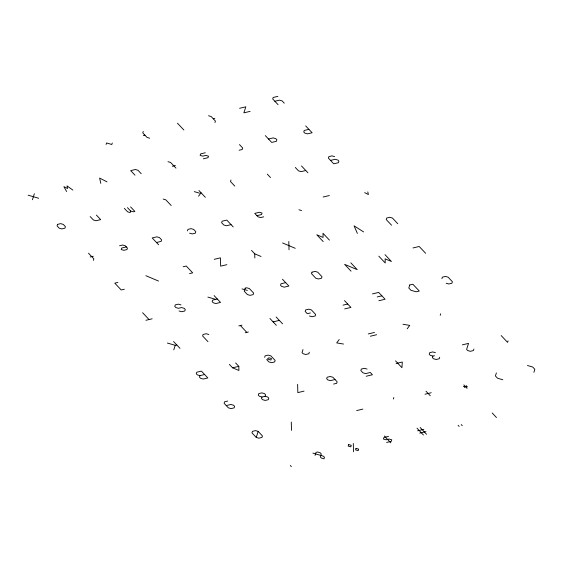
<?xml version="1.0" encoding="UTF-8"?>
<svg xmlns="http://www.w3.org/2000/svg" width="563" height="563" viewBox="0 0 563 563"><rect width="100%" height="100%" fill="white"/><g stroke="black" fill="none" stroke-linecap="round" stroke-linejoin="round"><path stroke-width="0.84" d="M32.436 199.731L34.364 193.693M106.069 144.466L106.555 142.96L111.805 144.487L112.283 142.981M93.367 260.402L93.852 258.889L88.497 253.202M143.255 131.383L142.777 132.889L147.056 137.435L149.681 138.202M127.463 207.634L130.679 211.048L130.194 212.554L127.569 211.794L124.36 208.38M214.939 122.572L215.425 121.066L211.139 116.513L208.514 115.753M187.458 230.9L187.936 229.387L191.047 228.648L193.672 229.408L195.811 231.689L195.326 233.195L192.222 233.941L189.597 233.173M173.784 349.855L175.234 345.323L176.789 344.95M230.985 180.054L230.499 181.567L234.785 186.114M199.964 375.641L199.485 377.147L200.555 378.287L203.18 379.047L207.838 377.935L201.413 371.108L196.754 372.227L196.269 373.733L197.339 374.874L199.964 375.641L204.629 374.522M264.638 357.364L265.124 355.851L268.227 355.105L270.852 355.872L275.138 360.426L274.653 361.932L271.549 362.678L268.924 361.91L266.778 359.637L268.818 357.758L271.443 358.518L270.958 360.031L268.333 359.264M261.992 397.021L261.506 398.527L262.576 399.667L265.201 400.434L268.312 399.688L268.797 398.182L267.721 397.042L265.096 396.275L261.992 397.021L259.367 396.253L258.297 395.12L258.776 393.607L261.886 392.861L264.511 393.628L265.581 394.769L265.096 396.275M256.235 437.423L258.171 431.385L255.546 430.618L252.435 431.364L251.957 432.877L256.235 437.423L258.86 438.19L261.971 437.444L262.449 435.931L258.171 431.385M303 349.567L302.035 352.586L303.105 353.726L305.73 354.493L308.834 353.747L309.319 352.234M315.048 455.397L316.019 452.378L317.567 452.005L320.192 452.765L321.262 453.905L320.298 456.924L321.367 458.064L323.992 458.824L324.478 457.318L323.408 456.178L312.908 453.116M393.347 399.012L393.833 397.499M441.899 278.678L442.377 277.165L445.488 276.419L448.113 277.186L452.399 281.732L451.913 283.245L448.802 283.991L446.178 283.224M440.217 315.315L440.702 313.802M434.46 355.717L432.912 356.09L432.426 357.596L433.496 358.737L436.121 359.497L439.231 358.758L439.71 357.245M473.898 349.06L473.413 350.566L470.302 351.312L467.677 350.552L466.607 349.412L468.543 343.374L462.329 344.866M496.383 372.945L495.419 375.964L497.558 378.237L502.808 379.765M508.079 340.875L507.594 342.381L501.169 335.562M533.886 372.326L534.85 369.307L532.711 367.034L527.461 365.5M198.563 196.184L201.082 192.792M339.222 339.503L336.702 342.895L343.5 344.049M407.211 328.792L409.73 325.4L402.925 324.246M464.447 387.562L466.481 385.676M277.848 96.357L273.189 97.476L272.703 98.982L278.059 104.669M239.592 108.307L245.806 106.822L243.878 112.86L250.092 111.368M274.85 101.263L279.508 100.144L282.133 100.911L284.273 103.184M143.361 135.535L144.916 135.162M213.286 118.793L214.841 118.42M205.284 152.763L200.625 153.882L200.139 155.388L202.764 156.155L205.868 155.409L208.493 156.176L208.014 157.682L203.349 158.801M268.509 139.019L273.168 137.9L275.793 138.667L276.862 139.8L276.377 141.313L271.718 142.425L265.293 135.606M308.904 129.342L304.245 130.454L303.76 131.967L304.829 133.1L307.454 133.867L312.12 132.755L305.695 125.929M172.278 166.24L175.382 165.501M239.085 150.244L242.196 149.498L242.681 147.985L239.465 144.578M330.53 160.399L335.189 159.28L337.814 160.047L338.891 161.187L338.405 162.693L333.746 163.812L328.391 158.126L328.869 156.613L331.98 155.867L334.605 156.634M305.772 170.505L301.114 171.624L298.489 170.856L295.279 167.45M119.567 245.764L122.678 245.018L125.303 245.785L127.442 248.058L126.964 249.571L123.853 250.31L121.228 249.55L121.714 248.037L126.372 246.918M323.12 197.015L329.334 195.53M256.89 215.664L261.556 214.545L262.034 213.039L259.409 212.272L254.75 213.391L257.967 216.804L260.592 217.564L263.695 216.825M90.15 256.988L93.261 256.242M156.486 242.498L161.145 241.379L161.63 239.873L159.484 237.6L156.859 236.833L152.2 237.945L158.625 244.771M231.069 224.637L226.403 225.756L223.778 224.989L221.639 222.716L222.125 221.203L226.783 220.084L233.209 226.91M117.892 282.401L114.782 283.147L121.207 289.973L124.317 289.227M183.151 266.771L186.254 266.032L192.68 272.851L189.576 273.597M214.229 259.332L220.443 257.84L220.654 266.158L226.868 264.666M412.982 247.966L419.203 246.481L425.628 253.301M217.311 299.009L212.652 300.128L212.167 301.634L213.236 302.774L215.861 303.541L220.527 302.422L214.102 295.596M285.68 282.64L281.014 283.752L280.536 285.265L281.606 286.398L284.231 287.165L288.889 286.046L282.464 279.227M145.944 320.284L152.158 318.792M238.832 325.914L241.942 325.168M372.46 293.907L378.674 292.422L385.099 299.249L378.885 300.733M273.118 321.881L279.339 320.396M310.41 312.951L307.307 313.697L305.16 311.423L305.646 309.91L308.756 309.164L311.381 309.931L315.66 314.478L315.181 315.991L312.071 316.737L309.446 315.97M343.043 305.139L347.702 304.02M377.224 296.947L381.89 295.835M245.257 332.733L248.367 331.994M344.704 308.918L350.918 307.433L344.493 300.607M368.258 333.943L374.472 332.451M232.596 367.822L238.811 366.337L238.916 370.489L232.596 367.822L229.38 364.409M370.398 336.217L376.619 334.725M227.705 401.053L224.595 401.792L224.109 403.305L228.395 407.851L231.02 408.618L234.131 407.872L234.609 406.366L233.539 405.226L230.914 404.459L226.256 405.578M396.099 363.508L402.313 362.023L401.94 367.688L395.515 360.862M335.02 379.532L330.361 380.644L327.736 379.884L326.66 378.744L327.145 377.238L330.256 376.492L332.881 377.259L337.16 381.805L336.681 383.319L333.57 384.057M304.048 391.13L297.834 392.615L297.623 384.304M366.203 376.246L372.417 374.754L370.271 372.481L365.612 373.6L362.987 372.833L360.848 370.56L361.326 369.046L364.437 368.308L367.062 369.068M356.646 410.589L362.861 409.097M425.016 394.213L431.23 392.728M388.561 436.395L383.903 437.514L383.417 439.02L386.042 439.787L389.153 439.041L391.771 439.809L391.292 441.315L386.626 442.434M417.598 430.836L423.812 429.344M419.745 433.109L425.959 431.617M463.377 386.422L467.55 386.816M167.992 161.694L170.617 162.461L175.973 168.147M298.953 209.774L301.578 210.541M194.277 191.631L199.527 193.165M163.207 199.077L165.832 199.844L171.18 205.53M130.679 211.048L133.304 211.815L134.86 211.442L130.574 206.888M28.15 195.185L38.65 198.246M242.069 288.903L247.319 290.431M435.431 352.698L432.806 351.931L429.696 352.677L429.21 354.183L430.287 355.323L432.912 356.09M207.881 297.088L215.756 299.382M180.983 304.921L178.358 304.154L175.255 304.9L174.769 306.413L175.839 307.546L178.464 308.313L181.575 307.567L184.2 308.334L185.269 309.474L184.784 310.98L181.68 311.726L179.055 310.959M208.831 334.492L206.206 333.725L203.095 334.471L202.61 335.977L207.965 341.664M167.359 343.029L175.234 345.323M282.591 242.956L295.23 248.297M251.513 250.401L254.729 253.814L261.049 256.482M145.859 275.701L158.499 281.043M364.69 192.637L368.385 194.538L367.801 191.892M107.012 181.87L99.623 178.063L100.798 183.362M363.599 231.921L354.071 225.84L357.385 233.406M72.831 190.055L66.997 185.881L67.581 188.528L63.886 186.627L66.617 191.547M397.781 223.736L392.432 218.05L389.807 217.283L386.697 218.029L386.211 219.535L391.566 225.221M301.494 165.958L307.919 172.785M385.015 254.666L391.44 261.492L385.12 258.825L385.226 262.977L378.8 256.158M267.305 174.143L270.522 177.556M329.418 240.105L322.993 233.286L323.099 237.438L316.779 234.771L323.204 241.597M350.833 262.851L357.259 269.677L344.619 264.343L351.045 271.162M492.182 412.975L496.467 417.521M463.856 384.916L467.072 388.322M177.444 123.191L183.869 130.018M461.21 424.572L462.279 425.705M425.98 391.201L430.266 395.747M458.106 425.318L459.176 426.451M198.943 190.519L205.368 197.339M420.118 427.444L426.543 434.27M417.014 428.19L423.439 435.009M141.2 173.686L137.984 170.272L135.359 169.505L130.7 170.624L134.986 175.17M276.123 316.983L282.549 323.802M384.381 436.001L390.806 442.828M269.909 318.468L276.334 325.294M240.387 325.541L246.812 332.36M96.393 215.08L100.671 219.626L96.013 220.745L93.388 219.978L90.179 216.565M235.601 362.924L238.811 366.337M173.573 341.537L179.998 348.363M290.297 465.502L291.367 466.643M142.622 312.718L149.047 319.538M353.304 443.447L353.515 451.758M288.805 241.471L289.016 249.782M291.282 422.06L291.493 430.371M254.729 253.814L254.835 257.967M57.546 224.377L57.06 225.89L59.206 228.163L61.831 228.93L64.935 228.184L65.421 226.678L63.274 224.398L60.656 223.638L57.546 224.377M245.172 288.157L244.208 291.177L247.424 294.59L250.049 295.35L253.153 294.611L253.639 293.098L249.353 288.552L246.728 287.784L245.172 288.157M311.986 272.154L311.508 273.667L315.787 278.213L318.412 278.981L321.522 278.235L322.001 276.729L317.722 272.175L315.097 271.408L311.986 272.154M348.645 444.559L348.159 446.072L350.784 446.832L351.27 445.326L348.645 444.559M356.034 448.366L355.556 449.872L358.181 450.639L358.659 449.133L356.034 448.366M409.751 284.977L408.787 287.996L410.927 290.276L416.177 291.803L419.28 291.057L412.855 284.238L409.751 284.977"/></g></svg>
